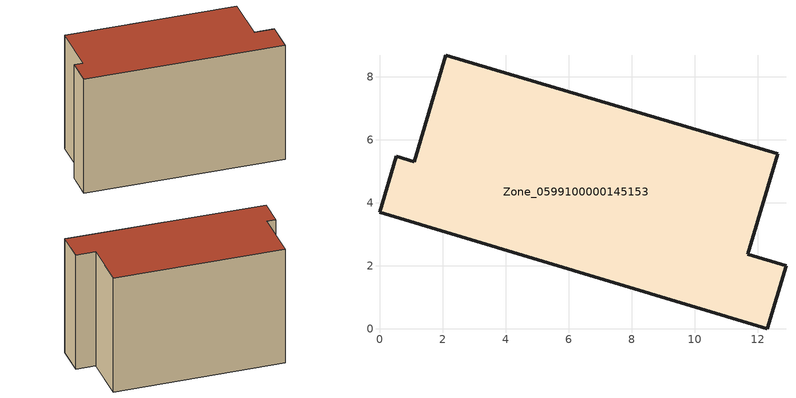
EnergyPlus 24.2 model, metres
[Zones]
Zone_0599100000145153
 floor ground (C_G): 12.3,0 0,3.7 0.53,5.47 1.1,5.3 2.11,8.68 12.64,5.55 11.69,2.36 12.9,2 z0
 wall outside (C_F): 0,3.7 12.3,0 12.9,2 11.69,2.36 12.64,5.55 2.11,8.68 1.1,5.3 0.53,5.47 0,3.7 z0:7.98
 roof outside (C_R): 11.69,2.36 12.64,5.55 2.11,8.68 1.1,5.3 0.53,5.47 0,3.7 12.3,0 12.9,2 z7.98
[BUILDING]
Pand.0599100000145153: North Axis=0; Terrain=City; Loads Convergence Tolerance Value=0.04; Temperature Convergence Tolerance Value=0.4; Solar Distribution=FullExterior; Maximum Number of Warmup Days=25; Minimum Number of Warmup Days=1
[Site:Location]
Rotterdam.The.Hague.AP_ZH_NLD Design_Conditions: Latitude=51.96; Longitude=4.45; Time Zone=1; Elevation=-4.5
[SITE:GROUNDTEMPERATURE:BUILDINGSURFACE]
18, 18, 18, 18, 18, 18, 18, 18, 18, 18, 18, 18
[MATERIAL] Thermal Absorptance=0.9; Solar Absorptance=0.7; Visible Absorptance=0.7
Name | Roughness | Thickness | Conductivity | Density | Specific Heat
G.TI.1975-1991 | MediumSmooth | 0.15 | 0.288461 | 540 | 1210
F.TI.1975-1991 | Rough | 0.3 | 0.230769 | 1920 | 840
R.TI.1975-1991 | MediumRough | 0.2 | 0.153846 | 1500 | 1000
[CONSTRUCTION]
C_G: G.TI.1975-1991
C_F: F.TI.1975-1991
C_R: R.TI.1975-1991
[ZONE]
Zone_0599100000145153: Type=1; Multiplier=1; Ceiling Height=Autocalculate; Volume=Autocalculate; Floor Area=autocalculate; Part of Total Floor Area=Yes
[ZONEINFILTRATION:DESIGNFLOWRATE]
Infil_Zone_0599100000145153: Zone or ZoneList or Space or SpaceList=Zone_0599100000145153; Schedule=AlwaysOn; Design Flow Rate Calculation Method=Flow/Area; Flow Rate per Floor Area=0.003; Constant Term Coefficient=1; Temperature Term Coefficient=0; Velocity Term Coefficient=0; Velocity Squared Term Coefficient=0
[HVACTEMPLATE:ZONE:IDEALLOADSAIRSYSTEM]
Zone_0599100000145153: Maximum Heating Supply Air Temperature=50; Minimum Cooling Supply Air Temperature=13; Maximum Heating Supply Air Humidity Ratio=0.0156; Minimum Cooling Supply Air Humidity Ratio=0.0077; Heating Limit=NoLimit; Cooling Limit=NoLimit; Dehumidification Control Type=ConstantSensibleHeatRatio; Cooling Sensible Heat Ratio=0.7; Dehumidification Setpoint=60; Humidification Control Type=None; Humidification Setpoint=30; Outdoor Air Method=None; Outdoor Air Flow Rate per Person=0.00944; Outdoor Air Flow Rate per Zone Floor Area=0; Outdoor Air Flow Rate per Zone=0; Demand Controlled Ventilation Type=None; Outdoor Air Economizer Type=NoEconomizer; Heat Recovery Type=None; Sensible Heat Recovery Effectiveness=0.7; Latent Heat Recovery Effectiveness=0.65
[ZONECONTROL:THERMOSTAT]
ThermostatControl_Zone_0599100000145153: Zone or ZoneList=Zone_0599100000145153; Control Type Schedule=DualSetpointControlType; Control 1=Thermostat_Zone_0599100000145153; Temperature Difference Between Cutout And Setpoint=0
[THERMOSTATSETPOINT:DUALSETPOINT]
Thermostat_Zone_0599100000145153: Heating Setpoint Temperature Schedule=HeatingSetpoint_Zone_0599100000145153; Cooling Setpoint Temperature Schedule=CoolingSetpoint_Zone_0599100000145153
[SCHEDULE:COMPACT]
HeatingSetpoint_Zone_0599100000145153: Through: 12/31, For: AllDays, Until: 24:00, 21
CoolingSetpoint_Zone_0599100000145153: Through: 12/31, For: AllDays, Until: 24:00, 24
DualSetpointControlType: Through: 12/31, For: AllDays, Until: 24:00, 4
AlwaysOn: Through: 12/31, For: AllDays, Until: 24:00, 1
